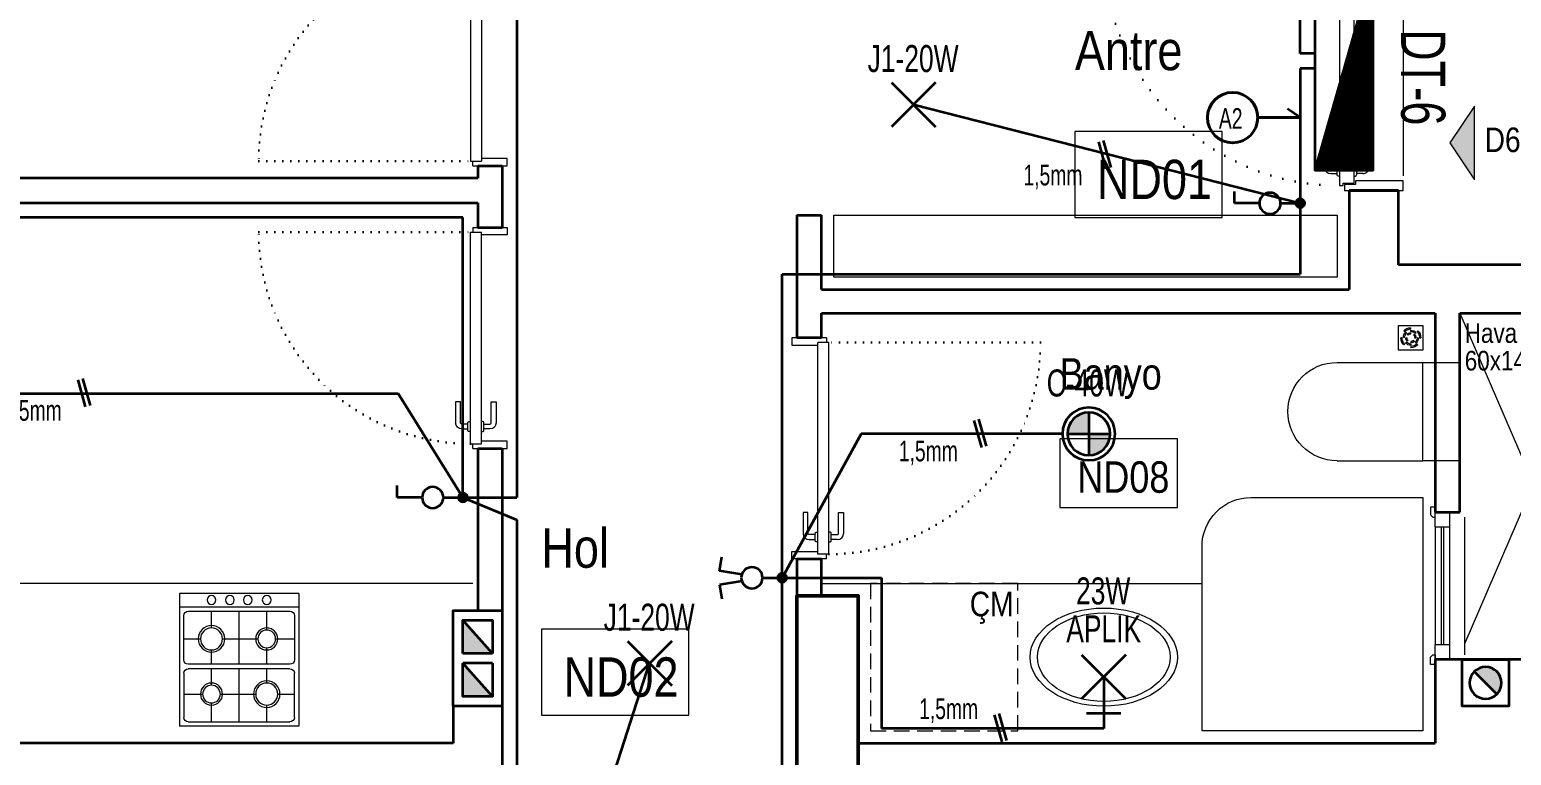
# Model space of a CAD drawing. Header units: millimetres. Extents: x 1852829 to 1882754, y -270850 to -231658.
# Drawn here: x 1861550 to 1862154, y -248336 to -248041 of the extents above; entities that cross this region are included whole.
import ezdxf
from ezdxf.enums import TextEntityAlignment as Align

# ---------------------------------------------------------------- set-up
doc = ezdxf.new("R2010")
doc.units = ezdxf.units.MM
for name, pattern in [('CONTINOUS', [0]), ('CONTINU', [0]), ('DASHED', [0.75, 0.5, -0.25]), ('DOT', [0.25, 0, -0.25]), ('izdüşüm arka', [3.175, 0, -3.175]), ('izdüşüm ön', [9.525, 6.35, -3.175])]:
    doc.linetypes.add(name, pattern=pattern)
for name, color, linetype, lineweight in [('a_ba', 6, 'Continuous', 50), ('a_doğrama', 251, 'Continuous', 20), ('a_duvar', 251, 'Continuous', 35), ('a_görünüş_ince', 8, 'Continuous', 20), ('a_izdüşüm_arka', 251, 'izdüşüm arka', 30), ('a_izdüşüm_ön', 6, 'izdüşüm ön', 9), ('a_not_mahal', 253, 'Continuous', 5), ('a_not_misc', 144, 'Continuous', 5), ('a_not_text', 7, 'Continuous', 13), ('a_tefriş', 8, 'Continuous', 20), ('Aydınlatma', 4, 'CONTINOUS', 35), ('Aydınlatma_', 3, 'Continuous', 40), ('Priz', 6, 'CONTINOUS', 40), ('Topraklama', 3, 'DASHED', 40)]:
    doc.layers.add(name, color=color, linetype=linetype, lineweight=lineweight)
doc.styles.add('Grupcad', font='arial.ttf', dxfattribs={"width": 0.7})
doc.styles.add('OL', font='tsimplex.shx', dxfattribs={"width": 0.8, "height": 12})
doc.styles.add('ROMANTUR', font='arial.ttf', dxfattribs={"width": 0.7})
doc.styles.get("Standard").update_dxf_attribs({"font": 'ARIALN.TTF'})

# ---------------------------------------------------------------- blocks, each defined once
blk = doc.blocks.new('M1')
at = {"layer": 'a_doğrama', "linetype": 'Continuous'}
for p, q in [((-24, 6), (-30, 6)), ((-30, 0), (-30, 6)), ((-24, 0), (-30, 0)), ((-24, 0), (-24, 6)), ((30, 6), (24, 6)), ((24, 6), (24, 0)), ((30, 0), (30, 6)), ((30, 0), (24, 0))]:
    blk.add_line(p, q, dxfattribs=at)
at = {"layer": 'a_doğrama'}
for p, q in [((24, 3.5), (-24, 3.5)), ((24, 2.5), (-24, 2.5))]:
    blk.add_line(p, q, dxfattribs=at)
for points in [[(-28, -1), (-28, 0), (-32, 0), (-32, -2), (-29, -2)], [(28, -1), (28, 0), (32, 0), (32, -2), (29, -2)]]:
    blk.add_lwpolyline(points, close=True, dxfattribs=at)
at = {"layer": 'a_görünüş_ince'}
for p, q in [((24, 6), (-24, 6)), ((-24, 0), (24, 0))]:
    blk.add_line(p, q, dxfattribs=at)
blk = doc.blocks.new('K1')
at = {"layer": 'a_doğrama', "color": 251}
for points in [[(-17.5, -2.5), (-22, -2.5), (-22, 0), (2, 0), (2, -4), (-17.5, -4), (-17.5, -2.5)], [(-27.5, -93.1), (-25, -93.1)], [(-17.5, -97.5), (-22, -97.5), (-22, -100), (2, -100), (2, -96), (-17.5, -96), (-17.5, -97.5)], [(-14.5, -93.1), (-17, -93.1)]]:
    blk.add_lwpolyline(points, dxfattribs=at)
blk.add_lwpolyline([(-18, -14), (-18, -4), (-18, -3), (-22.5, -3), (-22.5, -2.5), (-22.5, -2), (-24, -2), (-24, -2.5), (-24, -12.5), (-24, -88), (-24, -97.5), (-24, -98), (-22.5, -98), (-22.5, -97.5), (-22.5, -97), (-18, -97), (-18, -96), (-18, -86.5)], close=True, dxfattribs=at)
for points in [[(-25, -91.1), (-27.5, -91.1, -0.414214), (-28, -90.6), (-28, -82.1), (-30, -82.1), (-30, -90.6)], [(-17, -91.1), (-14.5, -91.1, 0.414214), (-14, -90.6), (-14, -82.1), (-12, -82.1), (-12, -90.6)], [(-24, -94.1), (-24.5, -94.1, -0.414214), (-25, -93.6), (-25, -90.6, -0.414214), (-24.5, -90.1), (-24, -90.1)], [(-18, -94.1), (-17.5, -94.1, 0.414214), (-17, -93.6), (-17, -90.6, 0.414214), (-17.5, -90.1), (-18, -90.1)]]:
    blk.add_lwpolyline(points, format="xyb", dxfattribs=at)
for centre, start, end in [((-27.5, -90.6), 180, 270), ((-14.5, -90.6), 270, 0)]:
    blk.add_arc(centre, 2.5, start, end, dxfattribs=at)
at = {"layer": 'a_görünüş_ince', "color": 251}
blk.add_line((2, -6), (2, -94), dxfattribs=at)
at = {"layer": 'a_izdüşüm_arka', "color": 251, "linetype": 'DOT', "ltscale": 20}
blk.add_line((-24, -2), (-120, -2), dxfattribs=at)
blk.add_arc((-24, -2), 96, 180, 270, dxfattribs=at)
blk = doc.blocks.new('K2')
at = {"layer": 'a_doğrama', "color": 251, "linetype": 'Continuous'}
for p, q in [((-13, 88.1), (-13, 1.9)), ((-13, 88.1), (-8.5, 88.1)), ((-12, 90), (-12, 88.1)), ((-12, 90), (-10, 90)), ((-8.5, 88.1), (-8.5, 1.9)), ((-13, 1.9), (-8.5, 1.9)), ((-12, 0), (-12, 1.9)), ((-12, 0), (-10, 0))]:
    blk.add_line(p, q, dxfattribs=at)
for points in [[(0, 90), (2, 90), (2, 87), (-8.5, 87)], [(0, 0), (2, 0), (2, 3), (-8.5, 3)]]:
    blk.add_lwpolyline(points, dxfattribs=at)
at = {"layer": 'a_doğrama', "color": 251}
for points in [[(-14, 80.1), (-16.5, 80.1, 0.414214), (-17, 79.6), (-17, 71.1), (-19, 71.1), (-19, 79.6)], [(-13, 83.1), (-13.5, 83.1, 0.414214), (-14, 82.6), (-14, 79.6, 0.414214), (-13.5, 79.1), (-13, 79.1)], [(-8.5, 83.1), (-8, 83.1, -0.414214), (-7.5, 82.6), (-7.5, 79.6, -0.414214), (-8, 79.1), (-8.5, 79.1)], [(-7.5, 80.1), (-5, 80.1, -0.414214), (-4.5, 79.6), (-4.5, 71.1), (-2.5, 71.1), (-2.5, 79.6)]]:
    blk.add_lwpolyline(points, format="xyb", dxfattribs=at)
for points in [[(-16.5, 82.1), (-14, 82.1)], [(-5, 82.1), (-7.5, 82.1)]]:
    blk.add_lwpolyline(points, dxfattribs=at)
for centre, start, end in [((-16.5, 79.6), 90, 180), ((-5, 79.6), 0, 90)]:
    blk.add_arc(centre, 2.5, start, end, dxfattribs=at)
at = {"layer": 'a_izdüşüm_arka', "color": 251}
blk.add_lwpolyline([(-99.2, 1.9), (-13, 1.9)], dxfattribs=at)
blk.add_arc((-13, 1.9), 86.2, 89.99996, 180, dxfattribs=at)
blk = doc.blocks.new('klozet')
at = {"layer": 'a_tefriş'}
blk.add_line((20, 0), (-20, 0), dxfattribs=at)
for points in [[(-20, 0), (-20, -15), (20, -15), (20, 0)], [(-20, -50), (-20, -15)], [(20, -50), (20, -15)]]:
    blk.add_lwpolyline(points, dxfattribs=at)
blk.add_arc((0, -50), 20, 180, 360, dxfattribs=at)
blk = doc.blocks.new('baca_şönt')
at = {"layer": 'a_duvar'}
h = blk.add_hatch(color=256, dxfattribs=at)
h.dxf.hatch_style = 1
h.paths.add_polyline_path([(21.5, -5), (21.5, -17), (35, -17)])
h.paths.add_polyline_path([(4, -5), (4, -17), (17.5, -17)])
for p, q in [((4, -5), (17.5, -17)), ((17.5, -5), (17.5, -17)), ((21.5, -5), (21.5, -17)), ((21.5, -5), (35, -17))]:
    blk.add_line(p, q, dxfattribs=at)
blk.add_lwpolyline([(0, -21), (39, -21), (39, -1), (0, -1)], close=True, dxfattribs=at)
for points in [[(17.5, -5), (4, -5), (4, -17), (17.5, -17)], [(21.5, -17), (35, -17), (35, -5), (21.5, -5)]]:
    blk.add_lwpolyline(points, dxfattribs=at)
blk = doc.blocks.new('baca_müstakil')
at = {"layer": 'a_duvar'}
h = blk.add_hatch(color=256, dxfattribs=at)
h.dxf.hatch_style = 1
h.paths.add_polyline_path([(4.9, -4.9, 0.198912), (3, -9.5, 0.668179), (14.1, -14.1)])
blk.add_line((4.9, -4.9), (14.1, -14.1), dxfattribs=at)
blk.add_lwpolyline([(0, -19), (19, -19), (19, 0), (0, 0)], close=True, dxfattribs=at)
blk.add_circle((9.5, -9.5), 6.5, dxfattribs=at)
blk = doc.blocks.new('A$C2A0A03CE')
at = {"layer": 'a_tefriş'}
for p, q in [((-54, -24.3), (-54, 24.3)), ((-54, 24.3), (0, 24.3)), ((-48.6, 24.3), (-48.6, -24.3)), ((0, -24.3), (0, 24.3)), ((-46.8, 20.7), (-46.8, -20.7)), ((-27, 22.5), (-45, 22.5)), ((-35.55, 22.5), (-35.55, 15.75)), ((-25.2, -20.7), (-25.2, 20.7)), ((-23.4, -20.7), (-23.4, 20.7)), ((-21.6, 22.5), (-3.6, 22.5)), ((-13.05, 22.5), (-13.05, 14.85)), ((-1.8, 20.7), (-1.8, -20.7)), ((-40.05, 11.25), (-46.8, 11.25)), ((-35.55, 6.75), (-35.55, -7.65)), ((-25.2, 11.25), (-31.05, 11.25)), ((-16.65, 11.25), (-23.4, 11.25)), ((-13.05, 7.65), (-13.05, -6.75)), ((-1.8, 11.25), (-9.45, 11.25)), ((-25.2, 0), (-46.8, 0)), ((-1.8, 0), (-23.4, 0)), ((-39.15, -11.25), (-46.8, -11.25)), ((-25.2, -11.25), (-31.95, -11.25)), ((-17.55, -11.25), (-23.4, -11.25)), ((-1.8, -11.25), (-8.55, -11.25)), ((-35.55, -14.85), (-35.55, -22.5)), ((-13.05, -15.75), (-13.05, -22.5)), ((-45, -22.5), (-27, -22.5)), ((-3.6, -22.5), (-21.6, -22.5)), ((-54, -24.3), (0, -24.3))]:
    blk.add_line(p, q, dxfattribs=at)
for centre, radius in [((-51.39, 11.25), 1.8), ((-35.55, 11.25), 5.4), ((-35.55, 11.25), 4.5), ((-13.05, 11.25), 4.5), ((-13.05, 11.25), 3.6), ((-51.39, 3.75), 1.8), ((-51.39, -3.53), 1.8), ((-13.05, -11.25), 5.4), ((-51.39, -11.25), 1.8), ((-35.55, -11.25), 4.5), ((-35.55, -11.25), 3.6), ((-13.05, -11.25), 4.5)]:
    blk.add_circle(centre, radius, dxfattribs=at)
for centre, start, end in [((-45, 20.7), 90, 180), ((-27, 20.7), 0, 90), ((-21.6, 20.7), 90, 180), ((-3.6, 20.7), 0, 90), ((-45, -20.7), 180, 270), ((-27, -20.7), 270, 0), ((-21.6, -20.7), 180, 270), ((-3.6, -20.7), 270, 0)]:
    blk.add_arc(centre, 1.8, start, end, dxfattribs=at)
blk = doc.blocks.new('tefriş_süzgeç')
at = {"layer": 'a_tefriş'}
for p, q in [((5, 0), (-5, 0)), ((-5, 0), (-5, -10)), ((5, -10), (5, 0)), ((-3.62, -5.06), (-4.12, -5.06)), ((-2.62, -5.06), (-3.12, -5.06)), ((-2.55, -2.51), (-2.9, -2.15)), ((-1.96, -3.34), (-2.31, -2.98)), ((-1.62, -5.06), (-2.12, -5.06)), ((-1.15, -3.94), (-1.5, -3.59)), ((-0.16, -2.53), (-0.16, -2.03)), ((-0.06, -1.5), (-0.06, -1)), ((-0.06, -3), (-0.06, -3.5)), ((1.04, -3.96), (1.4, -3.6)), ((1.5, -5.06), (2, -5.06)), ((1.75, -3.25), (2.1, -2.9)), ((2.46, -2.54), (2.81, -2.19)), ((2.5, -5.06), (3, -5.06)), ((3.5, -5.06), (4, -5.06)), ((-5, -10), (5, -10)), ((-2.58, -7.58), (-2.93, -7.93)), ((-1.87, -6.87), (-2.23, -7.23)), ((-1.17, -6.17), (-1.52, -6.52)), ((-0.06, -6.62), (-0.06, -7.12)), ((-0.06, -7.62), (-0.06, -8.12)), ((-0.06, -8.62), (-0.06, -9.12)), ((1.06, -6.15), (1.41, -6.5)), ((1.77, -6.85), (2.13, -7.2)), ((2.49, -7.55), (2.85, -7.9))]:
    blk.add_line(p, q, dxfattribs=at)
for centre, radius, start, end in [((-0.06, -5.06), 4.06, 134.2896, 180), ((-0.06, -5.06), 3.56, 134.2896, 180), ((-0.06, -5.06), 3.06, 180, 225), ((-0.06, -5.06), 2.56, 180, 225), ((-0.38, -4.42), 2.4, 84.59432, 143.20159), ((-0.06, -5.06), 2.06, 134.2896, 180), ((-0.14, -4.97), 2.44, 90.34305, 138.12123), ((-0.06, -5.06), 1.56, 134.2896, 180), ((-0.06, -5.06), 4.06, 45, 90), ((-0.06, -5.06), 3.56, 45, 90), ((-0.06, -5.06), 2.06, 45, 90), ((-0.06, -5.06), 1.56, 45, 90), ((-0.06, -5.06), 1.56, 314.2896, 360), ((-0.06, -5.06), 2.06, 314.2896, 360), ((-0.06, -5.06), 2.56, 360, 45), ((-0.06, -5.06), 3.06, 360, 45), ((-0.06, -5.06), 3.56, 314.2896, 360), ((-0.06, -5.06), 4.06, 314.2896, 360), ((-0.06, -5.06), 4.06, 225, 270), ((-0.06, -5.06), 3.56, 225, 270), ((-0.06, -5.06), 2.06, 225, 270), ((-0.06, -5.06), 1.56, 225, 270), ((-0.06, -5.06), 2.56, 270, 315.7104), ((-0.06, -5.06), 3.06, 270, 315.7104)]:
    blk.add_arc(centre, radius, start, end, dxfattribs=at)
blk = doc.blocks.new('KAT PANOSU')
at = {"layer": 'Aydınlatma', "linetype": 'CONTINU'}
h = blk.add_hatch(dxfattribs=at)
h.set_pattern_fill('ANSI31', color=2)
h.set_pattern_definition([(45, (274.5771, -113244.44112), (-0.08838834765, 0.08838834765), [])])
h.paths.add_polyline_path([(41.5, 11.87), (-41.5, -11.87), (41.5, -11.87)])
at = {"layer": 'Aydınlatma', "color": 2, "linetype": 'CONTINU'}
blk.add_line((-41.5, -11.87), (41.5, 11.87), dxfattribs=at)
blk.add_line((-41.5, -11.87), (41.5, 11.87), dxfattribs=at)
blk.add_line((-41.5, -11.87), (41.5, 11.87), dxfattribs=at)
blk.add_line((-41.5, -11.87), (41.5, 11.87), dxfattribs=at)
blk.add_line((-41.5, -11.87), (41.5, 11.87), dxfattribs=at)
blk.add_line((-41.5, -11.87), (41.5, 11.87), dxfattribs=at)
blk.add_lwpolyline([(-41.5, -11.87), (-41.5, 11.87), (41.5, 11.87), (41.5, -11.87)], close=True, dxfattribs=at)
blk.add_lwpolyline([(-41.5, -11.87), (-41.5, 11.87), (41.5, 11.87), (41.5, -11.87)], close=True, dxfattribs=at)
blk.add_lwpolyline([(-41.5, -11.87), (-41.5, 11.87), (41.5, 11.87), (41.5, -11.87)], close=True, dxfattribs=at)
blk.add_lwpolyline([(-41.5, -11.87), (-41.5, 11.87), (41.5, 11.87), (41.5, -11.87)], close=True, dxfattribs=at)
blk.add_lwpolyline([(-41.5, -11.87), (-41.5, 11.87), (41.5, 11.87), (41.5, -11.87)], close=True, dxfattribs=at)
blk.add_lwpolyline([(-41.5, -11.87), (-41.5, 11.87), (41.5, 11.87), (41.5, -11.87)], close=True, dxfattribs=at)
blk = doc.blocks.new('C-20W')
at = {"layer": 'Aydınlatma', "linetype": 'CONTINU'}
h = blk.add_hatch(color=1, dxfattribs=at)
h.paths.add_polyline_path([(8.7, 0), (0, 0), (0, 8.7, -0.414214)])
h.paths.add_polyline_path([(0, -8.7, -0.414214), (-8.7, 0), (0, 0)])
at = {"layer": 'Aydınlatma', "color": 1, "linetype": 'CONTINU'}
for p, q in [((0, 8.7), (0, -8.7)), ((8.7, 0), (-8.7, 0))]:
    blk.add_line(p, q, dxfattribs=at)
at = {"layer": 'Aydınlatma', "linetype": 'CONTINU'}
blk.add_circle((0, 0), 10.75, dxfattribs=at)
at = {"layer": 'Aydınlatma', "color": 1, "linetype": 'CONTINU'}
blk.add_circle((0, 0), 8.7, dxfattribs=at)
at = {"layer": 'Aydınlatma', "linetype": 'CONTINU', "style": 'Grupcad', "width": 0.7, "flags": 8}
blk.add_attdef('C-40W', text='', height=11, dxfattribs=at).set_placement((0, 20.75), align=Align.MIDDLE_CENTER)
blk = doc.blocks.new('APLIK dahili tip1-23W')
at = {"layer": 'Aydınlatma', "color": 1, "linetype": 'CONTINU'}
for p, q in [((9, 24), (-9, 6)), ((-9, 24), (9, 6))]:
    blk.add_line(p, q, dxfattribs=at)
at = {"layer": 'Aydınlatma', "linetype": 'CONTINU'}
for p, q in [((0, 15), (0, 0)), ((-7, 0), (7, 0)), ((0, 0), (0, 0))]:
    blk.add_line(p, q, dxfattribs=at)
at = {"layer": 'Aydınlatma', "linetype": 'CONTINU', "style": 'Grupcad', "width": 0.7, "flags": 8}
for tag, p in [('23W', (0, 49.96)), ('APLIK', (0, 34.54))]:
    blk.add_attdef(tag, text='', height=11, dxfattribs=at).set_placement(p, align=Align.MIDDLE_CENTER)
blk = doc.blocks.new('J1-20W')
at = {"layer": 'Aydınlatma', "color": 1, "linetype": 'CONTINU'}
for p, q in [((9, 9), (-9, -9)), ((-9, 9), (9, -9))]:
    blk.add_line(p, q, dxfattribs=at)
at = {"layer": 'Aydınlatma', "linetype": 'CONTINU', "style": 'Grupcad', "width": 0.7, "flags": 8}
blk.add_attdef('J1-20W', text='', height=11, dxfattribs=at).set_placement((0, 18.75), align=Align.MIDDLE_CENTER)
blk = doc.blocks.new('NORMAL ANAHTAR')
at = {"layer": 'Aydınlatma', "color": 6, "linetype": 'CONTINU'}
for p, q in [((0, 18.76), (-4.86, 18.76)), ((0, 8.64), (0, 18.76))]:
    blk.add_line(p, q, dxfattribs=at)
blk.add_circle((0, 4.32), 4.32, dxfattribs=at)
blk = doc.blocks.new('KOMUTATOR ANAHTAR')
at = {"layer": 'Aydınlatma', "color": 6, "linetype": 'CONTINU'}
for p, q in [((-2.88, 17.46), (-8.56, 16.51)), ((-1.36, 8.42), (-2.88, 17.46)), ((1.36, 8.42), (2.88, 17.46)), ((2.88, 17.46), (8.56, 16.51))]:
    blk.add_line(p, q, dxfattribs=at)
blk.add_circle((0, 4.32), 4.32, dxfattribs=at)
blk = doc.blocks.new('BUAT (Enerji)')
at = {"layer": 'Priz', "linetype": 'CONTINU'}
h = blk.add_hatch(color=256, dxfattribs=at)
edge = h.paths.add_edge_path()
edge.add_arc((0, 0), 1.75, 0, 360)
blk.add_circle((0, 0), 1.75, dxfattribs=at)

msp = doc.modelspace()

# ---------------------------------------------------------------- hatches: boundary and pattern name
at = {"layer": 'a_not_misc'}
h = msp.add_hatch(color=256, dxfattribs=at)
h.dxf.hatch_style = 1
h.paths.add_polyline_path([(1862138.67, -248071.91), (1862128.67, -248086.91), (1862138.67, -248101.91)])

# ---------------------------------------------------------------- linework, layer by layer
at = {"layer": 'a_ba', "color": 253}
msp.add_lwpolyline([(1861862.71, -248341.28), (1861887.71, -248341.28), (1861887.71, -248271.28), (1861862.71, -248271.28)], close=True, dxfattribs=at)
at = {"layer": 'a_duvar'}
for p, q in [((1861732.71, -248096.28), (1861732.71, -248101.28)), ((1861742.71, -248096.28), (1861742.71, -248121.28)), ((1861732.71, -248101.28), (1861142.71, -248101.28)), ((1861142.71, -248111.28), (1861732.71, -248111.28)), ((1861732.71, -248111.28), (1861732.71, -248121.28)), ((1862107.71, -248106.28), (1862087.71, -248106.28)), ((1862087.71, -248106.28), (1862107.71, -248106.28)), ((1862087.71, -248106.28), (1862087.71, -248146.51)), ((1862107.71, -248136.51), (1862107.71, -248106.28)), ((1862107.71, -248136.51), (1862107.71, -248106.28)), ((1861862.71, -248116.28), (1861862.71, -248166.28)), ((1861862.71, -248116.28), (1861872.71, -248116.28)), ((1861872.71, -248146.51), (1861872.71, -248116.28)), ((1862227.71, -248136.51), (1862107.71, -248136.51)), ((1861872.71, -248146.51), (1862087.71, -248146.51)), ((1861872.71, -248166.28), (1861872.71, -248156.28)), ((1861872.71, -248156.28), (1862122.71, -248156.28)), ((1862122.71, -248156.28), (1862122.71, -248237.28)), ((1862132.71, -248156.28), (1862192.71, -248156.28)), ((1862132.71, -248237.28), (1862132.71, -248156.28)), ((1861732.71, -248211.28), (1861732.71, -248277.28)), ((1861742.71, -248211.28), (1861742.71, -248351.28)), ((1861862.71, -248256.28), (1861862.71, -248351.28)), ((1861872.71, -248271.28), (1861872.71, -248256.28)), ((1861722.71, -248331.28), (1861192.71, -248331.28)), ((1861887.71, -248331.28), (1862122.71, -248331.28))]:
    msp.add_line(p, q, dxfattribs=at)
for points in [[(1861732.71, -248096.28), (1861742.71, -248096.28)], [(1861732.71, -248121.28), (1861742.71, -248121.28)], [(1861872.71, -248166.28), (1861862.71, -248166.28)], [(1861732.71, -248211.28), (1861742.71, -248211.28)], [(1862122.71, -248237.28), (1862132.71, -248237.28)], [(1861862.71, -248256.28), (1861872.71, -248256.28)], [(1862122.71, -248297.28), (1862122.71, -248331.28)], [(1862202.71, -248297.28), (1862122.71, -248297.28)], [(1861722.71, -248316.28), (1861722.71, -248331.28)]]:
    msp.add_lwpolyline(points, dxfattribs=at)
at = {"layer": 'a_görünüş_ince'}
msp.add_line((1862134.71, -248295.28), (1862134.71, -248239.28), dxfattribs=at)
at = {"layer": 'a_izdüşüm_ön', "color": 251}
msp.add_lwpolyline([(1861892.71, -248326.28), (1861952.71, -248326.28), (1861952.71, -248266.28), (1861892.71, -248266.28)], close=True, dxfattribs=at)
at = {"layer": 'a_not_mahal'}
for points in [[(1862035.94, -248082.26), (1861975.94, -248082.26), (1861975.94, -248117.26), (1862035.94, -248117.26)], [(1862017.74, -248207.34), (1861969.74, -248207.34), (1861969.74, -248235.34), (1862017.74, -248235.34)], [(1861818.66, -248284.88), (1861758.66, -248284.88), (1861758.66, -248319.88), (1861818.66, -248319.88)]]:
    msp.add_lwpolyline(points, close=True, dxfattribs=at)
at = {"layer": 'a_not_misc'}
msp.add_lwpolyline([(1862138.67, -248071.91), (1862128.67, -248086.91), (1862138.67, -248101.91), (1862138.67, -248071.91)], close=True, dxfattribs=at)
for points in [[(1862132.71, -248156.28), (1862190.71, -248290.65)], [(1862192.71, -248156.28), (1862134.71, -248290.65)]]:
    msp.add_lwpolyline(points, dxfattribs=at)
at = {"layer": 'a_tefriş'}
msp.add_line((1861730.71, -248266.28), (1861144.71, -248266.28), dxfattribs=at)
msp.add_lwpolyline([(1861877.71, -248116.28), (1862082.71, -248116.28), (1862082.71, -248141.51), (1861877.71, -248141.51)], close=True, dxfattribs=at)
msp.add_lwpolyline([(1862117.71, -248326.28), (1862027.71, -248326.28), (1862027.71, -248251.28, -0.414214), (1862047.71, -248231.28), (1862117.71, -248231.28)], format="xyb", close=True, dxfattribs=at)
msp.add_lwpolyline([(1861872.71, -248266.28), (1862027.71, -248266.28)], dxfattribs=at)
for major_axis in [(30, 0), (27, 0)]:
    msp.add_ellipse((1861987.71, -248296.28), major_axis=major_axis, ratio=0.666667, dxfattribs=at)
at = {"layer": 'Aydınlatma'}
for p, q in [((1862067.71, -248050.53), (1862067.71, -248002.28)), ((1861748.71, -248008.28), (1861748.71, -248231.28)), ((1862073.71, -248050.53), (1862067.71, -248050.53)), ((1862073.71, -248056.53), (1862067.71, -248056.53)), ((1862067.71, -248056.53), (1862067.71, -248140.28)), ((1861910.21, -248071.28), (1862067.71, -248111.47)), ((1862067.71, -248076.56), (1862062.48, -248073.02)), ((1861726.71, -248117.28), (1861161.48, -248117.28)), ((1861726.71, -248231.28), (1861726.71, -248117.28)), ((1861856.71, -248140.28), (1862067.71, -248140.28)), ((1861856.71, -248467.28), (1861856.71, -248140.28)), ((1861437.76, -248188.87), (1861700.27, -248188.87)), ((1861700.27, -248188.87), (1861726.71, -248231.28)), ((1861888.83, -248205.39), (1861856.71, -248263.97)), ((1861970.83, -248205.39), (1861888.83, -248205.39)), ((1861726.71, -248231.28), (1861748.71, -248231.28)), ((1861726.71, -248231.28), (1861748.71, -248240.35)), ((1861748.71, -248240.35), (1861748.71, -248346.77)), ((1861856.71, -248263.97), (1861897.16, -248263.97)), ((1861897.16, -248263.97), (1861897.16, -248325.28)), ((1861755.35, -248445.28), (1861802.71, -248298.78)), ((1861987.66, -248319.28), (1861987.66, -248325.28)), ((1861987.66, -248325.28), (1861897.16, -248325.28))]:
    msp.add_line(p, q, dxfattribs=at)
at = {"layer": 'Aydınlatma', "color": 3}
for p, q in [((1861985.49, -248086.42), (1861988.58, -248097.41)), ((1861987.41, -248085.87), (1861990.51, -248096.87)), ((1861569.78, -248183.37), (1861572.87, -248194.37)), ((1861571.7, -248182.83), (1861574.8, -248193.82)), ((1861934.75, -248199.89), (1861937.85, -248210.88)), ((1861936.67, -248199.34), (1861939.77, -248210.34)), ((1861943.02, -248319.78), (1861946.12, -248330.78)), ((1861944.95, -248319.24), (1861948.05, -248330.24))]:
    msp.add_line(p, q, dxfattribs=at)
at = {"layer": 'Aydınlatma', "color": 6}
for p, q in [((1862059.71, -248111.47), (1862067.71, -248111.47)), ((1861718.71, -248231.28), (1861726.71, -248231.28)), ((1861848.71, -248263.97), (1861856.71, -248263.97))]:
    msp.add_line(p, q, dxfattribs=at)
at = {"layer": 'Priz', "color": 4, "linetype": 'CONTINU'}
msp.add_line((1862050.41, -248076.56), (1862067.71, -248076.56), dxfattribs=at)
msp.add_circle((1862040.17, -248076.56), 10.25, dxfattribs=at)

# ---------------------------------------------------------------- block references
at = {"layer": 'a_doğrama', "rotation": 270}
msp.add_blockref('M1', (1862122.71, -248267.28), dxfattribs=at)
at = {"layer": 'a_duvar', "xscale": -1}
for name, p, rotation in [('baca_şönt', (1861743.71, -248316.28), 270), ('baca_müstakil', (1862133.71, -248297.28), 90)]:
    msp.add_blockref(name, p, dxfattribs=dict(at, rotation=rotation))
at = {"layer": 'a_izdüşüm_arka', "ltscale": 5}
for name, p, rotation in [('K2', (1861742.71, -248096.28), 359.9992036878907), ('K1', (1862107.71, -248006.28), 359.9992036878907), ('K2', (1861862.71, -248166.28), 179.9992036878907)]:
    msp.add_blockref(name, p, dxfattribs=dict(at, rotation=rotation))
at = {"layer": 'a_izdüşüm_arka', "ltscale": 5, "xscale": -1, "rotation": 180.0007963121094}
msp.add_blockref('K2', (1861742.71, -248121.28), dxfattribs=at)
at = {"layer": 'a_tefriş', "xscale": -1, "rotation": 90}
msp.add_blockref('tefriş_süzgeç', (1862107.71, -248166.28), dxfattribs=at)
at = {"layer": 'a_tefriş', "color": 113, "xscale": -1}
for name, p, rotation in [('klozet', (1862132.71, -248196.28), 269.9992036605381), ('A$C2A0A03CE', (1861635.53, -248324.4), 89.99920367289552)]:
    msp.add_blockref(name, p, dxfattribs=dict(at, rotation=rotation))
at = {"layer": 'Aydınlatma', "linetype": 'CONTINU', "xscale": -1}
for name, p, rotation in [('KAT PANOSU', (1862085.58, -248056.53), 90), ('NORMAL ANAHTAR', (1862059.71, -248111.47), 90.00000000000007), ('NORMAL ANAHTAR', (1861718.71, -248231.28), 90.00000000000007), ('KOMUTATOR ANAHTAR', (1861848.71, -248263.97), 90)]:
    msp.add_blockref(name, p, dxfattribs=dict(at, rotation=rotation))
at = {"layer": 'Aydınlatma', "linetype": 'CONTINU'}
ref = msp.add_blockref('C-20W', (1861981.58, -248205.39), dxfattribs=dict(at, xscale=-1))
ref.add_attrib('C-20W', 'C-40W', dxfattribs={"layer": 'Aydınlatma_', "color": 4, "linetype": 'Continuous', "height": 11, "style": 'Grupcad', "width": 0.7}).set_placement((1861981.17, -248184.64), align=Align.MIDDLE_CENTER)
ref = msp.add_blockref('APLIK dahili tip1-23W', (1861987.66, -248319.28), dxfattribs=dict(at, xscale=-1))
ref.add_attrib('APLIK', 'APLIK', dxfattribs={"layer": 'Aydınlatma_', "color": 4, "linetype": 'ByBlock', "height": 11, "style": 'Grupcad', "width": 0.7}).set_placement((1861987.68, -248284.74), align=Align.MIDDLE_CENTER)
ref.add_attrib('23W', '23W', dxfattribs={"layer": 'Aydınlatma_', "color": 4, "linetype": 'ByBlock', "height": 11, "style": 'Grupcad', "width": 0.7}).set_placement((1861987.46, -248269.32), align=Align.MIDDLE_CENTER)
at = {"layer": 'Priz', "color": 4, "linetype": 'CONTINU', "xscale": -1}
for p in [(1862067.71, -248111.47), (1861726.71, -248231.28), (1861856.71, -248263.97)]:
    msp.add_blockref('BUAT (Enerji)', p, dxfattribs=at)
at = {"layer": 'Topraklama'}
ref = msp.add_blockref('J1-20W', (1861910.21, -248071.28), dxfattribs=dict(at, xscale=-1))
ref.add_attrib('J1-20W', 'J1-20W', dxfattribs={"layer": 'Aydınlatma', "linetype": 'CONTINU', "height": 11, "style": 'Grupcad', "width": 0.7, "flags": 8}).set_placement((1861910.04, -248052.53), align=Align.MIDDLE_CENTER)
ref = msp.add_blockref('J1-20W', (1861802.71, -248298.78), dxfattribs=dict(at, xscale=-1))
ref.add_attrib('J1-20W', 'J1-20W', dxfattribs={"layer": 'Aydınlatma', "linetype": 'CONTINU', "height": 11, "style": 'Grupcad', "width": 0.7, "flags": 8}).set_placement((1861802.54, -248280.03), align=Align.MIDDLE_CENTER)

# ---------------------------------------------------------------- texts
at = {"layer": 'a_not_mahal'}
for s, height, p in [('Antre', 16, (1861975.94, -248057.26)), ('Banyo', 12.8, (1861969.74, -248187.34)), ('Hol', 16, (1861758.66, -248259.88)), ('ÇM', 10, (1861933.13, -248279.65))]:
    msp.add_text(s, height=height, dxfattribs=at).set_placement(p)
for s, height, p in [('ND01', 16, (1862008.36, -248109.76)), ('ND08', 12.8, (1861995.68, -248229.34)), ('ND02', 16, (1861791.09, -248312.38))]:
    msp.add_text(s, height=height, rotation=360, dxfattribs=at).set_placement(p, align=Align.CENTER)
at = {"layer": 'a_not_text'}
for s, height, p in [('D6', 10, (1862142.84, -248090.62)), ('Hava Bacası', 8, (1862134.71, -248168.31)), ('60x140 cm', 8, (1862134.71, -248179.56))]:
    msp.add_text(s, height=height, dxfattribs=at).set_placement(p)
at = {"layer": 'Aydınlatma', "linetype": 'CONTINU', "style": 'ROMANTUR', "width": 0.7}
msp.add_text('DT-6', height=18, rotation=270, dxfattribs=at).set_placement((1862117.82, -248060.19), align=Align.MIDDLE_CENTER)
at = {"layer": 'Priz', "color": 4, "linetype": 'CONTINU', "style": 'OL', "width": 0.7}
msp.add_text('A2', height=8.4, dxfattribs=at).set_placement((1862034.59, -248081.13))
at = {"layer": 'Priz', "color": 3, "linetype": 'CONTINU', "style": 'OL', "width": 0.7}
for p in [(1861954.99, -248104.19), (1861539.26, -248200.04), (1861904.23, -248216.56), (1861912.5, -248321.52)]:
    msp.add_text('1,5mm', height=8.4, dxfattribs=at).set_placement(p)

doc.saveas('drawing.dxf')
